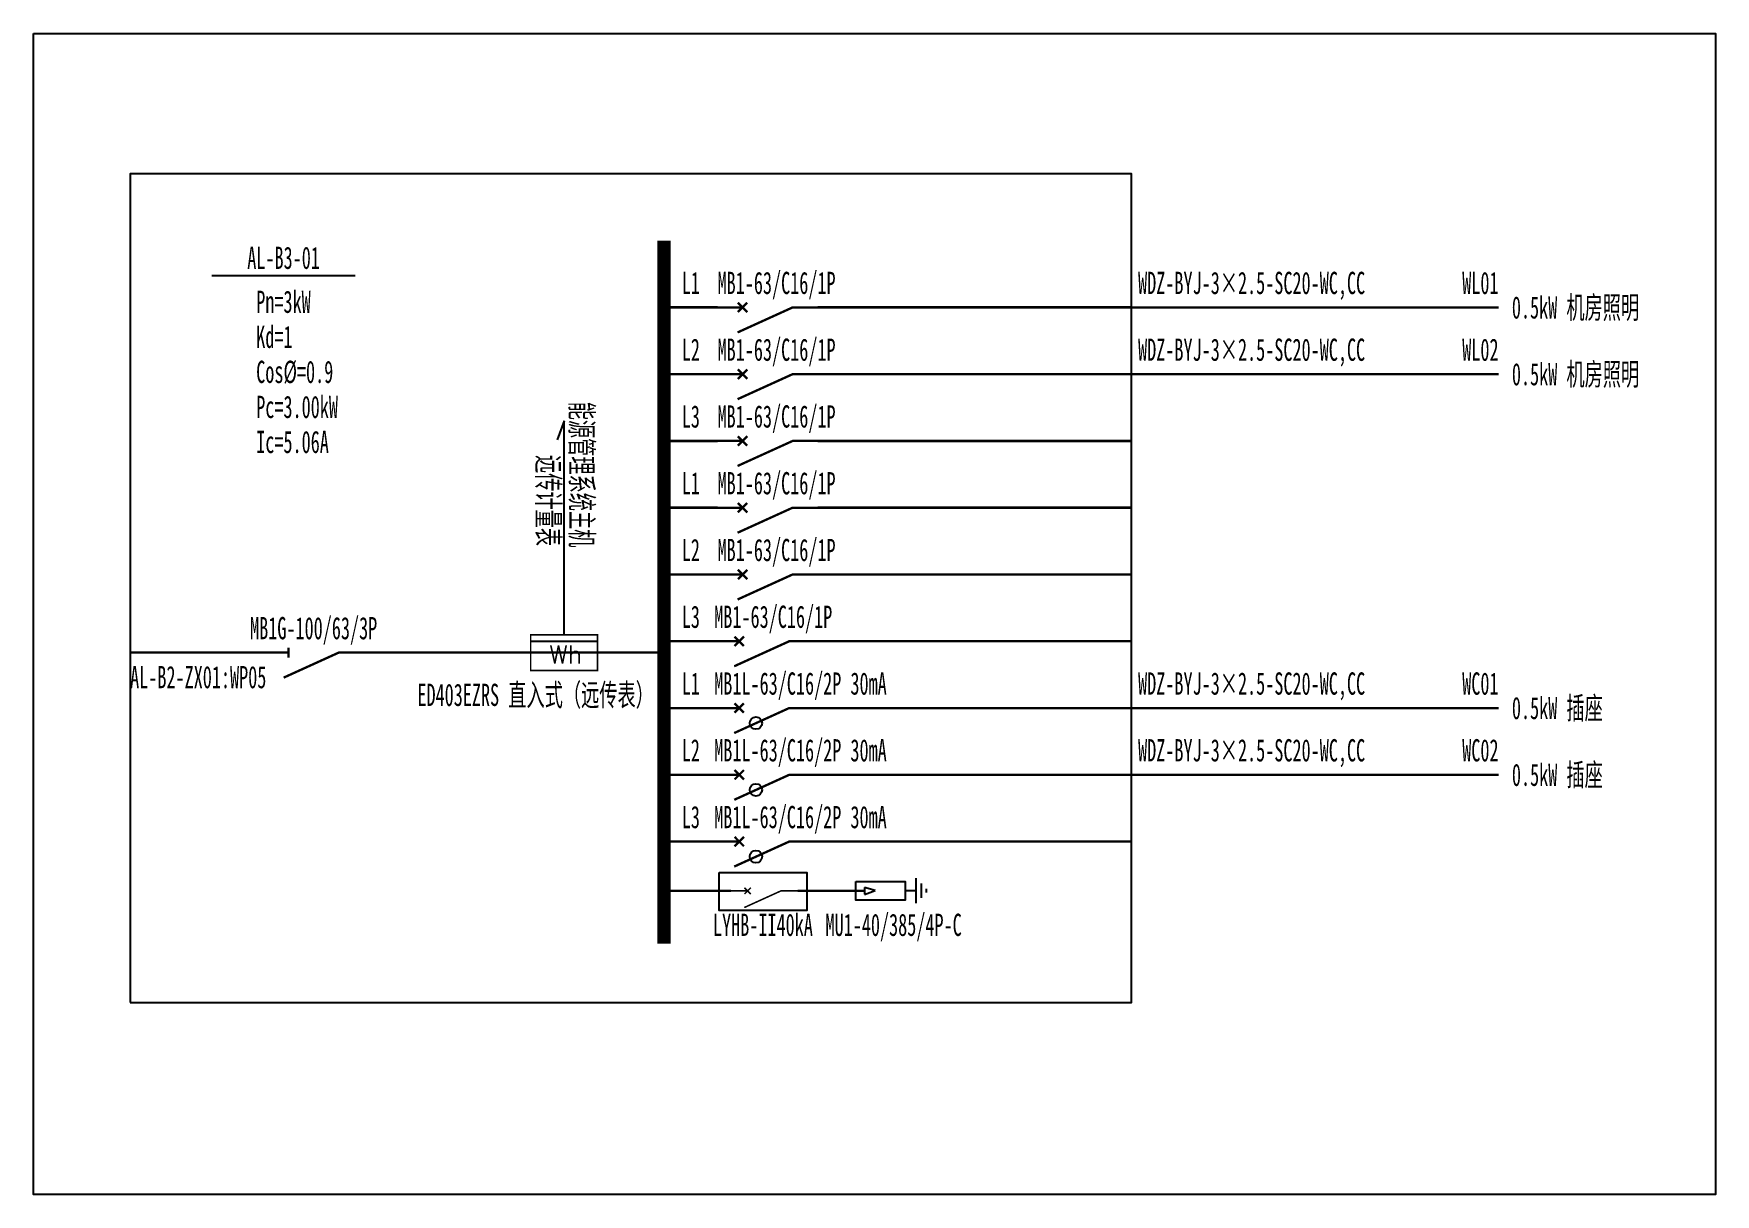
# Model space of a CAD drawing. Extents: x 1402121 to 1406655, y 419640 to 422770.
import ezdxf
from ezdxf.enums import TextEntityAlignment as Align

# ---------------------------------------------------------------- set-up
doc = ezdxf.new("R2010")
doc.units = 0
doc.header["$MEASUREMENT"] = 0
doc.layers.add('系统图', color=1, linetype='Continuous')
doc.styles.add('_SIMPLEX', font='simplex_.ttf', dxfattribs={"width": 0.6})
doc.styles.add('宋体', font='', dxfattribs={"width": 0.8, "height": 3.5})
doc.styles.get('宋体').set_extended_font_data('SimSun')

# ---------------------------------------------------------------- blocks, each defined once
blk = doc.blocks.new('$element$00000497')
at = {"const_width": 0.0233}
for points in [[(0, 0), (0, -0.25)], [(0, -1), (0, -0.75), (-0.25, -0.2)], [(-0.047, -0.297), (0.047, -0.203)], [(-0.047, -0.203), (0.047, -0.297)]]:
    blk.add_lwpolyline(points, dxfattribs=at)
at = {"flags": 9}
blk.add_attdef('S', (0, 0), '', height=0.00000667, dxfattribs=at)
blk = doc.blocks.new('$element$00000492')
blk.add_line((0.173, 0), (0.173, -1))
at = {"const_width": 0.0233}
blk.add_lwpolyline([(-0.267, 0), (0.267, 0), (0.267, -1), (-0.267, -1), (-0.267, 0)], dxfattribs=at)
at = {"style": '_SIMPLEX'}
blk.add_text('Wh', height=0.2667, rotation=270, dxfattribs=at).set_placement((-0.161, -0.281))
at = {"flags": 9}
blk.add_attdef('S', (0, 0), '', height=0.00000667, dxfattribs=at)
blk.add_attdef('S', (0, 0), '', height=0.00000667, dxfattribs=at)
blk.add_attdef('S', (0, 0), '', height=0.00000667, dxfattribs=at)
blk = doc.blocks.new('$element$00000519')
at = {"const_width": 0.0233}
for points in [[(0, 0), (0, -0.25)], [(0, -1), (0, -0.75), (-0.25, -0.2)], [(-0.05, -0.25), (0.05, -0.25)]]:
    blk.add_lwpolyline(points, dxfattribs=at)
at = {"flags": 9}
blk.add_attdef('S', (0, 0), '', height=0.00000667, dxfattribs=at)
blk = doc.blocks.new('$element$00000525')
at = {"const_width": 0.0233}
for points in [[(0, 0), (0, -0.25)], [(-0.25, -0.2), (0, -0.75), (0, -1)], [(-0.047, -0.203), (0.047, -0.297)], [(0.047, -0.203), (-0.047, -0.297)]]:
    blk.add_lwpolyline(points, dxfattribs=at)
blk.add_circle((-0.151, -0.417), 0.0615)
at = {"flags": 9}
blk.add_attdef('S', (0, 0), '', height=0.00000667, dxfattribs=at)

msp = doc.modelspace()

# ---------------------------------------------------------------- linework, layer by layer
at = {"color": 0, "linetype": 'ByBlock'}
for p, q in [((1402601.4, 422117.4), (1402987.6, 422117.4)), ((1404389.9, 420459.8), (1404360.7, 420467.7)), ((1404360.7, 420467.7), (1404360.7, 420449.5)), ((1404360.7, 420449), (1404389.9, 420459.8)), ((1404470.4, 420459.6), (1404498.5, 420459.6)), ((1404499.7, 420492.8), (1404499.7, 420425.6)), ((1404513.5, 420478.8), (1404513.5, 420439.6)), ((1404527.2, 420464.4), (1404527.2, 420454.6))]:
    msp.add_line(p, q, dxfattribs=at)
at = {"color": 0, "linetype": 'ByBlock', "ltscale": 0.2}
for p, q in [((1403550.7, 421725.5), (1403532.2, 421674.7)), ((1403550.7, 421148.9), (1403550.7, 421725.5))]:
    msp.add_line(p, q, dxfattribs=at)
at = {"color": 0, "linetype": 'ByBlock'}
for points in [[(1402380.7, 420157.9), (1405080.6, 420157.9), (1405080.6, 422391.6), (1402380.7, 422391.6)], [(1403968.7, 420508.1), (1404205.3, 420508.1), (1404205.3, 420406.1), (1403968.7, 420406.1)], [(1404337.9, 420483.8), (1404470.7, 420483.8), (1404470.7, 420433.7), (1404337.9, 420433.7)]]:
    msp.add_lwpolyline(points, close=True, dxfattribs=at)
for points, const_width in [([(1403820.6, 422211.6), (1403820.6, 420316.3)], 36), ([(1403964.6, 422031.6), (1403820.6, 422031.6)], 6.94), ([(1404234.6, 422031.6), (1404450.6, 422031.6)], 6.94), ([(1404450.6, 422031.6), (1405080.6, 422031.6)], 6.94), ([(1405080.6, 422031.6), (1406070.6, 422031.6)], 6.3), ([(1403964.6, 421851.6), (1403820.6, 421851.6)], 6.94), ([(1404234.6, 421851.6), (1404450.6, 421851.6)], 6.94), ([(1404450.6, 421851.6), (1405080.6, 421851.6)], 6.94), ([(1405080.6, 421851.6), (1406070.6, 421851.6)], 6.3), ([(1403964.6, 421671.6), (1403820.6, 421671.6)], 6.94), ([(1404234.6, 421671.6), (1404450.6, 421671.6)], 6.94), ([(1404450.6, 421671.6), (1405080.6, 421671.6)], 6.94), ([(1403964.6, 421491.6), (1403820.6, 421491.6)], 6.94), ([(1404234.6, 421491.6), (1404450.6, 421491.6)], 6.94), ([(1404450.6, 421491.6), (1405080.6, 421491.6)], 6.94), ([(1403964.6, 421311.6), (1403820.6, 421311.6)], 6.94), ([(1404234.6, 421311.6), (1405080.6, 421311.6)], 6.94), ([(1402380.7, 421100.9), (1402740.6, 421100.9)], 6.3), ([(1403010.6, 421100.9), (1403820.6, 421100.9)], 6.3), ([(1403820.6, 421131.6), (1403955.6, 421131.6)], 6.3), ([(1404225.6, 421131.6), (1405080.6, 421131.6)], 6.3), ([(1403820.6, 420951.6), (1403955.6, 420951.6)], 6.3), ([(1404225.6, 420951.6), (1406070.6, 420951.6)], 6.3), ([(1403820.6, 420771.6), (1403955.6, 420771.6)], 6.3), ([(1404225.6, 420771.6), (1406070.6, 420771.6)], 6.3), ([(1403820.6, 420591.6), (1403955.6, 420591.6)], 6.3), ([(1404225.6, 420591.6), (1405080.6, 420591.6)], 6.3), ([(1403820.6, 420458.6), (1404000.7, 420458.6)], 6.3), ([(1404180.7, 420458.6), (1404360.7, 420458.6)], 6.3)]:
    msp.add_lwpolyline(points, dxfattribs=dict(at, const_width=const_width))
at = {"layer": '系统图'}
msp.add_lwpolyline([(1402120.5, 422769.7), (1406655.2, 422769.7), (1406655.2, 419640.4), (1402120.5, 419640.4)], close=True, dxfattribs=at)

# ---------------------------------------------------------------- block references
at = {"color": 0, "linetype": 'ByBlock'}
for name, p, xscale, yscale, zscale, rotation in [('$element$00000497', (1403964.6, 422031.6), 270, 270, 270, 90.0000051727018), ('$element$00000497', (1403964.6, 421851.6), 270, 270, 270, 90.0000051727018), ('$element$00000497', (1403964.6, 421671.6), 270, 270, 270, 90.0000051727018), ('$element$00000497', (1403964.6, 421491.6), 270, 270, 270, 90.0000051727018), ('$element$00000497', (1403964.6, 421311.6), 270, 270, 270, 90.0000051727018), ('$element$00000492', (1403460.7, 421100.9), 180, 180, 180, 90), ('$element$00000497', (1403955.6, 421131.6), 270, 270, 270, 90), ('$element$00000519', (1402740.6, 421100.9), 270, 270, 270, 90), ('$element$00000525', (1403955.6, 420951.6), 270, 270, 270, 90), ('$element$00000525', (1403955.6, 420771.6), 270, 270, 270, 90), ('$element$00000525', (1403955.6, 420591.6), 270, 270, 270, 90), ('$element$00000497', (1404000.7, 420458.6), 180, 180, 180, 90)]:
    msp.add_blockref(name, p, dxfattribs=dict(at, xscale=xscale, yscale=yscale, zscale=zscale, rotation=rotation))

# ---------------------------------------------------------------- texts
at = {"color": 0, "linetype": 'ByBlock', "style": '宋体', "width": 0.6}
for s, p in [('AL-B3-01', (1402794.5, 422117.4)), ('L1', (1403892.6, 422049.6)), ('L2', (1403892.6, 421869.6)), ('L3', (1403892.6, 421689.6)), ('L1', (1403892.6, 421509.6)), ('L2', (1403892.6, 421329.6)), ('L3', (1403892.6, 421149.6)), ('L1', (1403892.6, 420969.6)), ('L2', (1403892.6, 420789.6)), ('L3', (1403892.6, 420609.6))]:
    msp.add_text(s, height=60, dxfattribs=at).set_placement(p, align=Align.BOTTOM_CENTER)
at = {"color": 40, "linetype": 'ByBlock', "style": '宋体', "width": 0.6}
for p in [(1403964.6, 422049.6), (1403964.6, 421869.6), (1403964.6, 421689.6), (1403964.6, 421509.6), (1403964.6, 421329.6), (1403955.6, 421149.6)]:
    msp.add_text('MB1-63/C16/1P', height=60, dxfattribs=at).set_placement(p, align=Align.BOTTOM_LEFT)
at = {"color": 0, "linetype": 'ByBlock', "style": '宋体', "width": 0.6}
for p in [(1405098.6, 422049.6), (1405098.6, 421869.6), (1405098.6, 420969.6), (1405098.6, 420789.6)]:
    msp.add_text('WDZ-BYJ-3×2.5-SC20-WC,CC', height=60, dxfattribs=at).set_placement(p, align=Align.BOTTOM_LEFT)
for s, p in [('WL01', (1406070.6, 422049.6)), ('WL02', (1406070.6, 421869.6)), ('WC01', (1406070.6, 420969.6)), ('WC02', (1406070.6, 420789.6))]:
    msp.add_text(s, height=60, dxfattribs=at).set_placement(p, align=Align.BOTTOM_RIGHT)
for s, p in [('Pn=3kW', (1402720.7, 422016.9)), ('Kd=1', (1402720.7, 421922.4)), ('Cos%%C=0.9', (1402720.7, 421827.9)), ('Pc=3.00kW', (1402720.7, 421733.4)), ('Ic=5.06A', (1402720.7, 421638.9))]:
    msp.add_text(s, height=60, dxfattribs=at).set_placement(p)
for s, p in [('0.5kW 机房照明', (1406106.5, 422031.6)), ('0.5kW 机房照明', (1406106.6, 421851.6)), ('0.5kW 插座', (1406106.6, 420951.6)), ('0.5kW 插座', (1406106.6, 420771.6))]:
    msp.add_text(s, height=60, dxfattribs=at).set_placement(p, align=Align.MIDDLE_LEFT)
for s, p in [('能源管理系统主机', (1403550.7, 421384.6)), ('远传计量表', (1403460.7, 421388.2))]:
    msp.add_text(s, height=60, rotation=270, dxfattribs=at).set_placement(p, align=Align.BOTTOM_RIGHT)
at = {"color": 1, "linetype": 'ByBlock', "style": '宋体', "width": 0.6}
msp.add_text('MB1G-100/63/3P', height=60, dxfattribs=at).set_placement((1402875.6, 421118.9), align=Align.BOTTOM_CENTER)
at = {"color": 0, "linetype": 'ByBlock', "style": '宋体', "width": 0.6}
msp.add_text('AL-B2-ZX01:WP05', height=60, dxfattribs=at).set_placement((1402380.7, 421064.9), align=Align.TOP_LEFT)
at = {"color": 3, "linetype": 'ByBlock', "style": '宋体', "width": 0.6}
for p in [(1403955.6, 420969.6), (1403955.6, 420789.6), (1403955.6, 420609.6)]:
    msp.add_text('MB1L-63/C16/2P 30mA', height=60, dxfattribs=at).set_placement(p, align=Align.BOTTOM_LEFT)
at = {"color": 2, "linetype": 'ByBlock', "style": '宋体', "width": 0.6}
msp.add_text('ED403EZRS 直入式（远传表）', height=60, dxfattribs=at).set_placement((1403474.2, 421017.1), align=Align.TOP_CENTER)
at = {"color": 40, "linetype": 'ByBlock', "style": '宋体', "width": 0.6}
msp.add_text('LYHB-II40kA', height=60, dxfattribs=at).set_placement((1404087, 420397.1), align=Align.TOP_CENTER)
at = {"color": 30, "linetype": 'ByBlock', "style": '宋体', "width": 0.6}
msp.add_text('MU1-40/385/4P-C', height=60, dxfattribs=at).set_placement((1404439.4, 420397.1), align=Align.TOP_CENTER)

doc.saveas('drawing.dxf')
